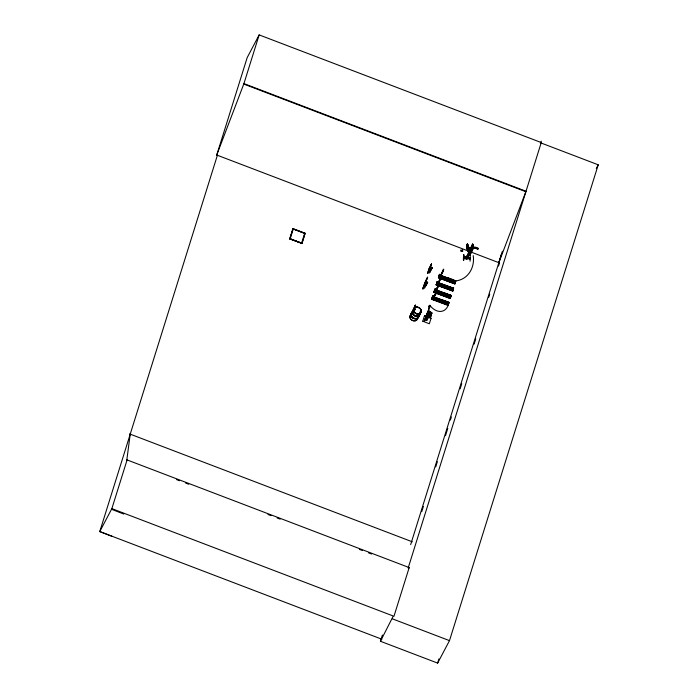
<?xml version="1.0" encoding="UTF-8"?>
<svg xmlns="http://www.w3.org/2000/svg" width="698" height="698" viewBox="0 0 698 698"><rect width="100%" height="100%" fill="white"/><g stroke="black" fill="none" stroke-linecap="round" stroke-linejoin="round"><path stroke-width="1.05" d="M467.416 244.457C467.573 247.362 470.155 252.179 470.103 249.561M462.582 250.591L462.547 249.692L462.521 250.695M467.337 249.483L466.927 244.326L468.088 248.139M466.988 245.181L467.808 248.261L466.918 245.181M469.004 253.836C471.368 261.087 462.835 236.229 469.894 255.189M471.359 247.816A5.191 2.975 -3.4 0 0 470.173 248.235L470.208 248.846A5.191 2.975 -3.4 0 1 477.022 248.933L478.174 248.907L477.65 248.567A6.064 3.473 -3.4 0 0 470.365 248.191L468.969 247.912L467.398 244.064L469.597 250.416L467.992 250.626L469.972 250.442L472.651 244.291L472.86 244.815M467.355 248.95C467.023 249.727 468.751 251.114 467.765 250.975M467.677 244.579L467.695 244.082M469.222 255.25L469.274 254.674M469.265 255.276L469.405 249.814M469.388 249.456L469.117 248.985M470.286 254.377C469.126 256.375 469.047 251.777 470.243 249.875L469.929 254.072M469.867 255.189L469.667 249.858L472.59 244.134L471.037 248.828L470.993 250.669L471.708 251.053M471.909 245.626L471.089 250.617M471.516 248.226L471.909 249.744L473.323 246.368L473.296 244.509L472.59 244.134M469.824 255.294L472.755 249.169L469.902 254.814M472.494 247.781L473.235 245.364M463.568 254.596L463.385 260.084L463.821 259.953M463.83 254.63C462.739 266.339 464.947 256.375 463.524 254.613M469.763 253.575L469.265 253.549L466.299 259.22L469.911 251.428L467.381 256.14M466.238 259.098L466.875 258.827M469.196 253.479L469.824 253.147L466.299 259.167M469.885 251.943L469.3 251.367L469.911 251.533L466.177 258.705M469.335 251.812L466.439 257.553L468.908 252.816M469.135 253.47L469.806 253.644L469.71 253.069M470.234 255.555L470.068 261.192M429.314 313.184L429.392 311.107L431.87 313.001L429.392 311.107L428.075 313.76L431.155 315.287M432.559 296.99C434.418 293.954 430.509 301.457 433.03 296.292M432.725 296.737L432.568 297.043M437 290.935L433.458 297.365M436.843 290.673L435.892 294.111L433.153 298.683L433.641 296.92M435.639 290.394C436.084 290.054 435.203 290.159 434.985 289.914M437.044 282.76C438.475 279.566 435.168 287.489 437.498 281.992M437.376 282.437L437.262 282.742M437.925 283.091L441.311 276.382L440.831 278.293M439.696 275.108L439.504 275.553L439.67 275.099M439.888 277.132L443.701 269.175L442.637 272.552L439.888 277.132L443.605 269.332M432.908 296.737L433.004 297.156M449.591 294.853C448.238 301.972 448.465 292 451.205 295.594L434.714 289.434C434.086 291.939 435.692 288.51 434.985 289.993M437.332 282.655L438.056 282.899M440.333 275.422L439.819 275.195L438.876 276.443L439.627 274.68L439.016 276.504M440.307 275.588L440.159 275.474M427.263 315.513L426.661 316.735L427.822 311.64L426.923 313.882L427.638 312.582L426.827 316.796L427.874 314.1L427.429 314.475M427.412 313.594L427.534 312.503L427.028 315.426M427.83 314.117L427.595 314.536L427.787 312.966M463.891 257.536L470.147 258.653M130.221 434.156L126.739 460.575L127.088 459.921L409.185 567.579L393.96 616.282L111.863 508.624L99.77 531.562L112.012 536.317M414.603 307.818C411.122 315.461 415.825 303.953 415.04 306.422M441.782 300.489L441.328 301.423L442.331 301.684M441.302 300.855L442.166 301.719M443.413 294.128L444.321 293.57M442.672 301.204L442.288 301.78M448.116 279.776L449.276 280.038L449.198 279.191M413.862 309.493L415.057 309.528A4.066 3.298 27.8 0 0 412.335 313.28A4.066 3.298 27.8 0 0 417.134 316.403A4.066 3.298 27.8 0 0 419.873 312.617M415.153 306.047C416.95 303.394 412.797 311.613 414.49 309.048M414.83 309.554L414.376 309.886L414.944 309.624M420.205 311.927C421.461 311.273 419.638 312.66 420.519 311.596M420.693 312.05L420.597 311.622M420.597 311.814L420.781 311.832M427.394 313.402L424.742 320.129M425.283 318.925L424.332 321.534L427.228 313.341L424.166 321.473L424.794 320.173M435.822 290.307L439.147 283.754L438.074 287.131L435.325 291.712L439.016 283.702L437.55 287.768M431.931 298.683L432.175 298.212L433.851 298.84L432.114 298.412L431.792 298.953L448.264 305.113L431.774 299.006L431.949 298.439L448.413 304.555L448.151 305.445L431.678 299.329L432.524 296.432L449.084 302.443L447.348 301.946M431.826 298.831L448.308 304.895M450.323 298.474L433.868 292.331L450.332 298.456L450.576 297.636M450.576 297.688L434.13 291.467L433.859 292.357M451.013 296.179L451.187 295.524L434.706 289.461L433.99 292.026L450.454 298.142L433.947 292.113L434.357 291.241L436.032 291.86L435.779 292.331L434.112 291.712M438.71 282.856L439.016 282.193L437.349 281.573L436.25 284.74L436.39 284.295M436.302 284.531L438.074 285.011M437.358 281.94L436.747 282.978L437.349 281.573M436.843 282.629L453.316 288.754M436.983 282.245L453.552 288.152L451.824 287.646M455.131 283.056L438.676 276.905L455.14 283.022L454.887 283.894L438.414 277.778L438.684 276.888L447.401 280.125M438.562 277.281L454.974 283.658L438.51 277.455L439.618 274.314L441.223 275.134L439.618 274.314M439.033 275.666L439.278 274.829L455.82 280.893A23.531 20.879 71.9 0 0 473.235 255.608M440.002 276.033L455.611 281.503L439.129 275.326M439.269 274.933L455.715 281.102L454.084 280.395M448.247 305.157L449.084 302.443M437.951 285.325L438.318 284.54L436.651 283.92L436.154 285.028L452.627 291.092M453.552 288.152C450.786 297.374 454.948 283.309 453.211 289.094L436.765 282.926M452.766 290.647L436.241 284.793M438.327 285.02L452.88 290.255L452.618 291.153M454.887 283.894L438.423 277.752M454.983 283.624L455.724 280.997M455.567 281.599L455.75 280.945M434.775 289.975L435.063 289.26M435.029 289.949L435.09 289.766M439.583 275.448L439.766 274.742M434.994 290.063L434.313 291.022L435.212 289.321M472.459 249.614L473.253 246.359M473.323 246.368L472.529 249.622L472.467 249.038M429.296 306.806L428.31 311.151M427.569 312.765L428.24 311.797L427.359 314.161L428.005 312.207L427.612 312.774M427.891 312.198L427.734 312.835L427.743 312.146M427.612 314.519L427.7 314.039M439.478 275.125L439.443 275.047M436.808 291.188L435.369 294.739M470.391 249.57L470.373 249.038M470.007 253.95L470.278 254.421M432.882 295.865L434.488 296.685L432.882 295.865L432.577 296.528L449.006 302.522L448.762 303.342M432.28 298.055L432.524 296.449M434.357 291.241L435.971 292.061L435.657 292.645L436.425 290.098M435.055 288.893L436.669 289.714L435.055 288.893L434.706 289.513M434.461 291.083L434.697 290.298M436.651 283.92L438.257 284.74M436.747 283.754L436.983 282.978M438.859 276.862L440.586 277.281L440.22 278.066L440.979 275.518M439.391 275.466L439.627 274.68M433.275 298.735L436.869 290.822M435.456 291.755L435.962 290.063M440.01 277.185L443.309 269.856M434.243 297.069L433.484 299.616L433.79 299.032M435.779 292.331L436.73 289.513M438.204 284.47L439.016 282.193M442.384 302.784L443.143 300.236L441.468 299.616L440.708 302.164M444.565 295.812L445.324 293.265L443.649 292.645L442.89 295.193M446.851 288.483L447.61 285.936L445.943 285.316L445.184 287.864M448.212 278.066C446.973 285.107 446.86 275.492 449.878 278.685L449.119 281.233M444.626 300.794C443.396 307.835 443.274 298.212 446.292 301.414L445.533 303.962M447.715 296.99L448.474 294.443L446.807 293.814L446.048 296.362M450.009 289.661L450.768 287.114L449.093 286.494L448.334 289.042M451.362 279.235C450.131 286.285 450.018 276.661 453.037 279.863L452.278 282.411M447.409 301.824L446.65 304.372M451.885 287.532L451.126 290.08M454.154 280.273L453.386 282.821M451.266 295.472L450.446 298.142L434.025 291.808M414.891 309.956L414.15 309.703M501.731 253.339L498.834 262.675L526.03 191.261L243.934 83.603L216.738 155.017L217.401 155.27L99.77 531.562L381.867 639.22M243.934 83.603L259.159 34.9L541.255 142.558L408.173 567.98M111.863 508.624L127.088 459.921M289.731 238.952L293.003 228.63L305.131 233.254L301.955 243.393L289.731 238.952L293.003 228.63M290.159 238.803L293.247 229.04L304.703 233.411L301.606 243.174L290.159 238.803L301.606 243.174M301.859 243.585L305.131 233.254M413.373 309.563L413.05 311.561L413.809 310.095M423.04 287.838C436.739 254.622 414.115 311.718 426.993 278.275M427.534 273.468L429.113 268.398L431.486 263.905L430.029 269.027L427.534 273.468L430.919 267.413M423.163 287.89L424.75 282.821L427.124 278.319M427.656 273.52L429.244 268.451L431.608 263.957M425.693 282.097L427.516 282.681L427.673 282.193L426.408 281.713L426.103 282.297L425.946 282.786L427.211 283.266L427.359 282.777L426.103 282.297M430.666 267.919L430.177 267.735L430.762 267.683M429.898 268.974L431.486 263.905M425.998 282.769L426.408 281.713M430.221 267.587L432.01 268.32L432.167 267.823L430.902 267.343L430.492 268.398L431.704 268.904L431.853 268.407M431.8 268.425L430.492 268.398L430.902 267.343M422.77 321.255L424.515 315.714L431.085 318.227L429.34 323.767L422.796 321.211M429.628 306.954C427.42 313.716 427.577 312.966 427.918 311.343M427.691 312.66L428.179 310.828M428.179 313.402L430.666 316.683L428.179 313.402L430.788 316.456L429.889 314.807L428.075 313.76L429.148 312.311L430.073 312.66L429.305 314.58M431.748 313.236L429.279 311.465L428.371 314.231L429.148 312.311M430.666 312.887L429.889 314.807L430.666 312.887L431.591 313.236L430.814 315.164L431.591 313.236M541.255 142.558L541.037 142.977L598.23 164.807L449.486 640.633L437.637 663.1L380.445 641.27L382.391 635.032M410.66 544.623L502.394 251.271M421.749 511.634L423.381 506.434M435.735 466.892L437.367 461.683M445.499 435.665L447.776 428.389M450.376 420.056L451.353 416.942M460.139 388.838L461.762 383.638M474.125 344.097L475.748 338.888M488.766 297.269L489.734 294.146M498.52 266.051L499.498 262.928L216.738 155.017M380.445 641.27L392.939 616.727M437.637 663.1L438.937 658.947M415.092 306.274L413.574 310.348L414.141 309.275M470.059 259.08L463.786 258.016M454.677 280.928L439.408 275.248M436.861 282.603L453.342 288.763M431.914 298.596L448.421 304.616M450.934 296.362L434.557 289.975M438.074 282.769L437.62 284.391L441.476 276.46L437.742 284.435L440.761 278.868M427.359 313.542L427.7 312.564M466.316 257.039L469.414 251.332M431.451 314.248L431.172 314.039M414.708 306.483L413.443 309.589M415.214 306.675L413.949 309.074L415.319 306.099M444.713 294.617L444.827 294.067M414.315 309.764L414.158 309.231M420.248 311.989L420.597 311.875M427.525 312.599L427.953 312.146M472.869 244.326L469.702 250.338M472.206 246.63L473.165 245.347M469.614 255.198L472.755 249.169M259.159 34.9L247.188 57.602L216.72 155.087L217.375 155.34M429.628 272.543L432.097 267.866M429.497 272.97L432.167 267.823M423.826 286.887L426.426 281.783M415.397 305.035L414.629 306.501L415.441 305.131M425.632 285.979L427.673 282.193M424.515 288.274L427.473 282.655L425.736 281.957M438.911 276.661L438.519 277.49L454.983 283.606M440.979 275.597L441.284 274.933M440.342 277.752L440.586 277.281M432.367 297.217L432.882 296.24M434.243 297.156L434.549 296.484M433.598 299.302L433.851 298.84M426.408 319.649L429.27 314.222L429.584 314.737L426.714 320.164L426.408 319.649L429.322 314.938M429.654 313.454L430.073 312.66M426.714 320.164L429.636 315.452M431.085 318.227L424.489 315.766M470.164 257.963L463.9 256.89M466.168 259.08L469.963 251.917M468.724 254.945L466.796 259.29L469.833 253.583M540.357 143.029L541.334 141.179M596.258 168.55L598.23 164.807M408.836 568.233L409.185 567.579M435.325 291.712L437.506 287.733M469.684 247.842L469.719 248.453L468.934 247.31L467.773 249.648L470.941 249.395L470.173 248.235M466.814 246.185L467.739 249.64L468.934 247.31M430.352 306.221C431.416 305.157 427.944 304.93 429.401 306.099M449.32 279.942L448.858 280.264M445.943 286.311C445.115 288.71 448.631 286.485 446.205 286.285M472.555 245.094L473.34 244.588L472.581 244.204M466.866 244.405L467.459 243.986L468.288 247.947M446.947 287.306L445.961 287.175M414.202 309.31L414.996 309.389M478.174 248.907L478.139 248.305L477.476 249.23M469.667 247.851L470.33 247.589A6.064 3.473 -3.4 0 1 477.615 247.956L478.139 248.305M443.745 293.649C444.914 293.081 445.193 295.193 443.937 294.792M469.265 255.224L469.614 249.805L468.986 254.438M429.776 313.07L431.87 313.001L430.666 316.683L430.3 315.26M441.738 300.585L442.593 301.135M463.821 256.794L470.173 257.99M446.388 286.293L447.069 286.834M444.164 294.748L443.457 294.041M441.913 300.585L442.41 300.838M441.101 275.946L454.634 281.085M449.338 280.84L454.18 282.646M437.288 281.765L438.963 282.385M436.992 282.158L453.447 288.361M436.425 284.199L452.897 290.324M438.248 285.203L451.798 290.289M436.25 284.705L452.749 290.813M434.47 290.246L443.178 293.544M445.123 294.207L449.957 296.057M436.067 292.183L449.625 297.226M447.942 302.487L432.437 296.729L447.898 302.635M448.875 303.063L432.376 296.982M434.226 297.941L447.776 303.037M243.715 84.03L525.812 191.688M292.907 228.813L305.026 233.437M289.836 238.768L301.955 243.393M415.074 307.024L413.87 310.156M428.79 313.437L429.724 313.786M430.308 314.013L431.233 314.37M129.558 433.903L412.317 541.814M176.524 479.578L179.578 480.739M185.668 483.068L188.722 484.229M267.971 514.47L271.016 515.639M277.115 517.96L280.16 519.129M359.409 549.37L362.454 550.53M368.553 552.86L371.598 554.02M392.293 618.803L449.486 640.633M111.514 509.278L123.764 514.033M449.006 279.165L448.16 279.148L448.177 280.011M469.335 249.029L469.641 249.919M470.208 248.846L470.941 249.395M426.94 319.457L427.246 319.972M449.338 279.584L448.526 278.938L447.994 279.715M467.39 243.986L467.878 245.513M467.276 249.448L467.835 250.966M467.468 244.099L468.428 246.996M467.581 248.924L469.562 254.761M470.094 258.094L463.83 257.021M466.901 246.193L467.346 249.439M462.573 250.451L462.643 251.315L462.512 250.486M469.588 250.521L469.571 249.579L467.974 249.683L467.992 250.626M448.325 304.991A18.183 11.735 70.6 0 1 430.483 306.152M476.49 248.078A5.191 2.975 -3.4 0 1 476.987 248.322M420.231 313.105A4.066 3.298 27.8 0 1 416.68 315.993A4.066 3.298 27.8 0 1 412.474 312.556A4.066 3.298 27.8 0 1 415.284 309.066M420.144 313.385A4.118 3.342 27.8 0 1 416.549 316.316A4.118 3.342 27.8 0 1 412.274 312.835A4.118 3.342 27.8 0 1 415.127 309.293M420.205 313.254A4.118 3.342 27.8 0 1 416.61 316.185A4.118 3.342 27.8 0 1 412.344 312.704A4.118 3.342 27.8 0 1 415.197 309.162M418.564 315.095A4.066 3.298 27.8 0 1 413.801 318.593A4.066 3.298 27.8 0 1 412.012 312.591M417.666 317.939A4.048 3.281 27.8 0 1 411.846 320.033A4.048 3.281 27.8 0 1 411.803 314.126M418.687 314.946A4.118 3.342 27.8 0 1 416.244 318.75A4.118 3.342 27.8 0 1 411.288 316.22A4.118 3.342 27.8 0 1 412.867 311.98M418.756 314.815A4.118 3.342 27.8 0 1 416.313 318.62A4.118 3.342 27.8 0 1 411.358 316.098A4.118 3.342 27.8 0 1 412.937 311.849M418.922 315.583A4.066 3.298 27.8 0 1 413.076 317.695A4.066 3.298 27.8 0 1 413.033 311.753M417.587 318.079A4.048 3.281 27.8 0 1 412.23 320.443A4.048 3.281 27.8 0 1 410.93 314.685M467.119 247.214L467.878 249.762L467.189 244.928L467.119 247.214M461.064 250.015L461.204 251.411L461.064 250.015M469.047 249.107L469.318 249.579L469.108 249.046M434.61 289.783L451.074 295.926L434.618 289.757M436.896 282.463L453.36 288.597L436.913 282.428M428.694 306.605C429.671 308.778 431.059 305.68 428.694 306.605M414.054 311.666A4.048 3.281 27.8 0 0 420.798 312.66A4.048 3.281 27.8 0 0 417.395 307.041A4.048 3.281 27.8 0 0 414.054 311.666M413.94 311.875A4.048 3.281 27.8 0 0 420.685 312.87A4.048 3.281 27.8 0 0 417.282 307.251A4.048 3.281 27.8 0 0 413.94 311.875M413.993 311.753A4.075 3.298 27.8 0 0 420.772 312.748A4.075 3.298 27.8 0 0 417.352 307.103A4.075 3.298 27.8 0 0 413.993 311.753"/></g></svg>
